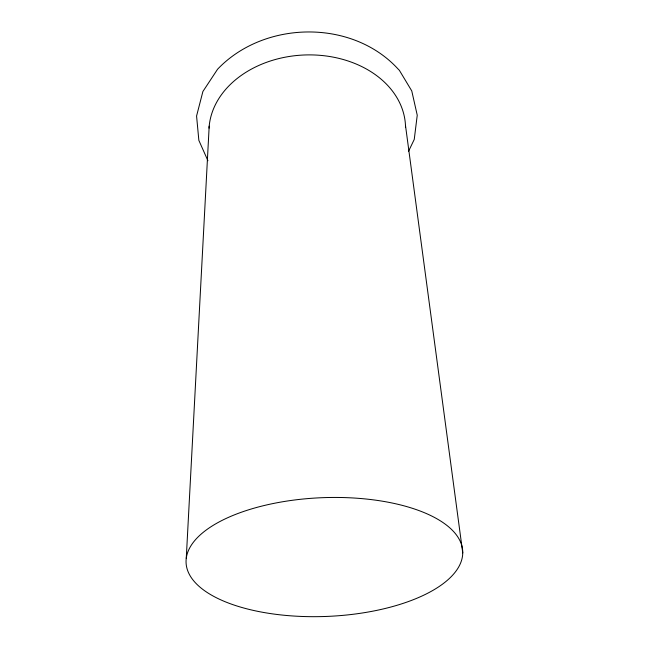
<?xml version="1.0" encoding="UTF-8"?>
<svg xmlns="http://www.w3.org/2000/svg" width="649" height="649" viewBox="0 0 649 649"><rect width="100%" height="100%" fill="white"/><g stroke="black" fill="none" stroke-linecap="round" stroke-linejoin="round"><path stroke-width="0.97" d="M186.255 558.375L209.189 126.166M408.464 151.444L414.249 139.421L417.242 115.222L411.766 90.933L399.362 70.303L397.951 68.875C351.88 18.764 264.013 20.435 217.585 69.216L202.894 91.501L196.574 116.009L198.854 140.379L207.923 160.725M405.479 125.395L462.745 552.916A138.44 59.408 -2.3 0 1 254.449 610.644A138.44 59.408 -2.3 0 1 255.998 507.632A138.44 59.408 -2.3 0 1 462.745 552.916M209.035 128.137A98.34 74.96 -2.3 0 1 308.892 54.889A98.34 74.96 -2.3 0 1 405.544 127.342"/></g></svg>
